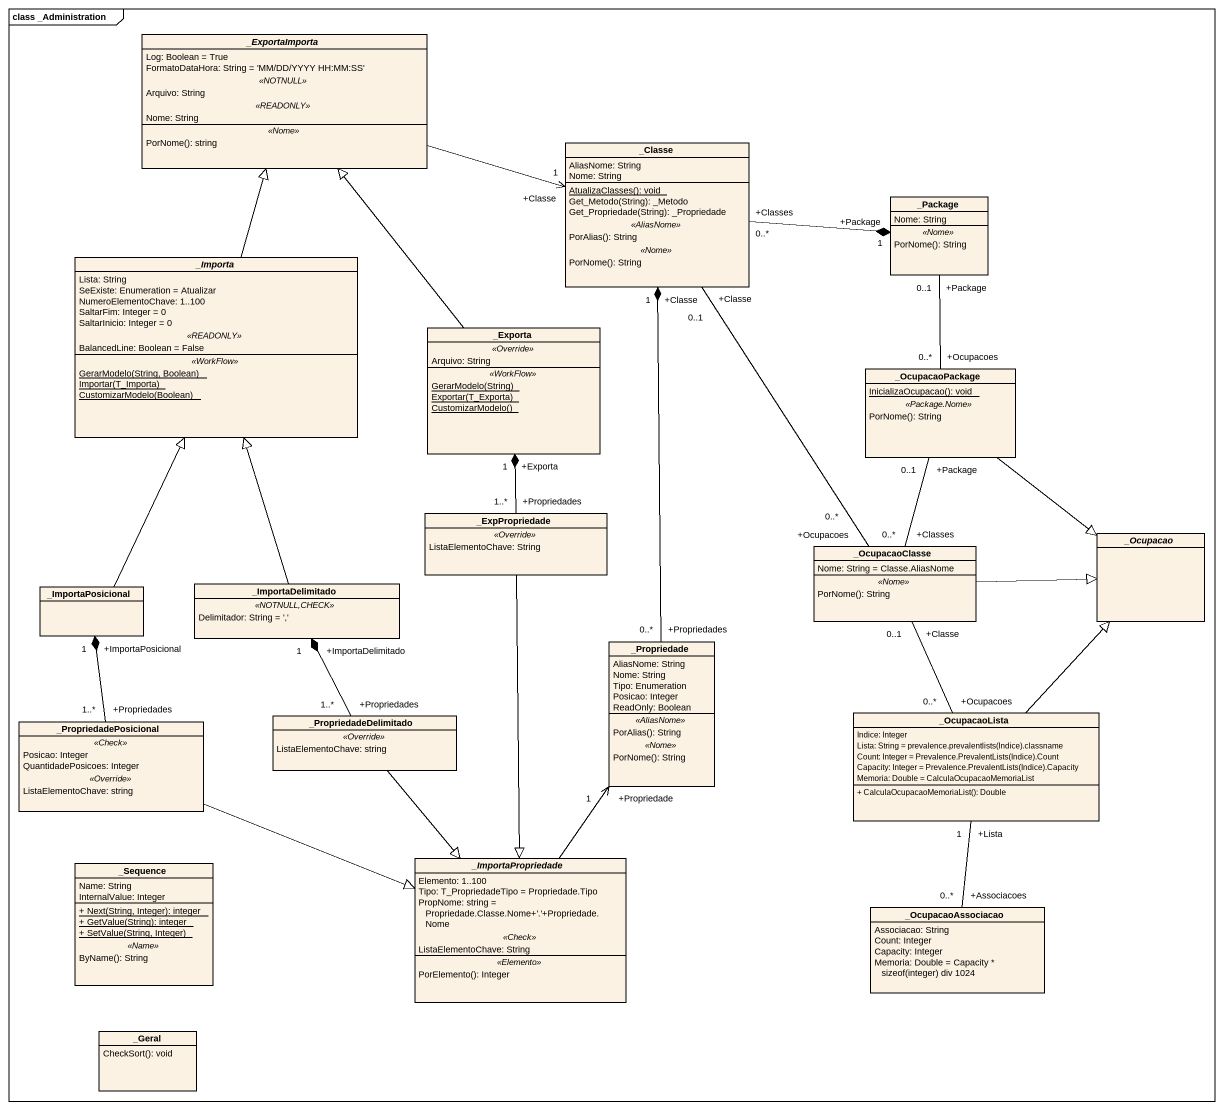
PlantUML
@startuml
mainframe class _Administration
hide circle
hide empty members
skinparam classAttributeIconSize 0
abstract class "_ExportaImporta" as ExportaImporta {
  Log: Boolean = True
  FormatoDataHora: String = 'MM/DD/YYYY HH:MM:SS'
  .. <<NOTNULL>> ..
  Arquivo: String
  .. <<READONLY>> ..
  Nome: String
  .. <<Nome>> ..
  PorNome(): string
}
class "_Classe" as Classe {
  AliasNome: String
  Nome: String
  --
  {static} AtualizaClasses(): void
  Get_Metodo(String): _Metodo
  Get_Propriedade(String): _Propriedade
  .. <<AliasNome>> ..
  PorAlias(): String
  .. <<Nome>> ..
  PorNome(): String
}
class "_Package" as Package_ {
  Nome: String
  .. <<Nome>> ..
  PorNome(): String
}
abstract class "_Importa" as Importa {
  Lista: String
  SeExiste: Enumeration = Atualizar
  NumeroElementoChave: 1..100
  SaltarFim: Integer = 0
  SaltarInicio: Integer = 0
  .. <<READONLY>> ..
  BalancedLine: Boolean = False
  .. <<WorkFlow>> ..
  {static} GerarModelo(String, Boolean)
  {static} Importar(T_Importa)
  {static} CustomizarModelo(Boolean)
}
class "_Exporta" as Exporta {
  .. <<Override>> ..
  Arquivo: String
  .. <<WorkFlow>> ..
  {static} GerarModelo(String)
  {static} Exportar(T_Exporta)
  {static} CustomizarModelo()
}
class "_OcupacaoPackage" as OcupacaoPackage {
  {static} InicializaOcupacao(): void
  .. <<Package.Nome>> ..
  PorNome(): String
}
class "_ExpPropriedade" as ExpPropriedade {
  .. <<Override>> ..
  ListaElementoChave: String
}
abstract class "_Ocupacao" as Ocupacao
class "_OcupacaoClasse" as OcupacaoClasse {
  Nome: String = Classe.AliasNome
  .. <<Nome>> ..
  PorNome(): String
}
class "_ImportaPosicional" as ImportaPosicional
class "_ImportaDelimitado" as ImportaDelimitado {
  .. <<NOTNULL,CHECK>> ..
  Delimitador: String = ','
}
class "_Propriedade" as Propriedade {
  AliasNome: String
  Nome: String
  Tipo: Enumeration
  Posicao: Integer
  ReadOnly: Boolean
  .. <<AliasNome>> ..
  PorAlias(): String
  .. <<Nome>> ..
  PorNome(): String
}
class "_PropriedadePosicional" as PropriedadePosicional {
  .. <<Check>> ..
  Posicao: Integer
  QuantidadePosicoes: Integer
  .. <<Override>> ..
  ListaElementoChave: string
}
class "_PropriedadeDelimitado" as PropriedadeDelimitado {
  .. <<Override>> ..
  ListaElementoChave: string
}
class "_OcupacaoLista" as OcupacaoLista {
  Indice: Integer
  {field} Lista: String = prevalence.prevalentlists(Indice).classname
  {field} Count: Integer = Prevalence.PrevalentLists(Indice).Count
  {field} Capacity: Integer = Prevalence.PrevalentLists(Indice).Capacity
  Memoria: Double = CalculaOcupacaoMemoriaList
  + CalculaOcupacaoMemoriaList(): Double
}
class "_Sequence" as Sequence {
  Name: String
  InternalValue: Integer
  --
  {static} + Next(String, Integer): integer
  {static} + GetValue(String): integer
  {static} + SetValue(String, Integer)
  .. <<Name>> ..
  ByName(): String
}
abstract class "_ImportaPropriedade" as ImportaPropriedade {
  Elemento: 1..100
  Tipo: T_PropriedadeTipo = Propriedade.Tipo
  PropNome: string = Propriedade.Classe.Nome+'.'+Propriedade.Nome
  .. <<Check>> ..
  ListaElementoChave: String
  .. <<Elemento>> ..
  PorElemento(): Integer
}
class "_OcupacaoAssociacao" as OcupacaoAssociacao {
  Associacao: String
  Count: Integer
  Capacity: Integer
  {field} Memoria: Double = Capacity * sizeof(integer) div 1024
}
class "_Geral" as Geral {
  CheckSort(): void
}
ExportaImporta -right-> "+Classe\n1" Classe
Classe "+Classe\n0..1" -- "+Ocupacoes\n0..*" OcupacaoClasse
Package_ "+Package\n1" *-left- "+Classes\n0..*" Classe
Package_ "+Package\n0..1" -- "+Ocupacoes\n0..*" OcupacaoPackage
Importa -up-|> ExportaImporta
Exporta -up-|> ExportaImporta
Exporta "+Exporta\n1" *-- "+Propriedades\n1..*" ExpPropriedade
OcupacaoPackage --|> Ocupacao
OcupacaoPackage "+Package\n0..1" -- "+Classes\n0..*" OcupacaoClasse
ExpPropriedade --|> ImportaPropriedade
OcupacaoClasse -right-|> Ocupacao
OcupacaoClasse "+Classe\n0..1" -- "+Ocupacoes\n0..*" OcupacaoLista
ImportaPosicional -up-|> Importa
ImportaDelimitado -up-|> Importa
ImportaDelimitado "+ImportaDelimitado\n1" *-- "+Propriedades\n1..*" PropriedadeDelimitado
Propriedade "+Propriedades\n0..*" -up-* "+Classe\n1" Classe
PropriedadePosicional "+Propriedades\n1..*" -up-* "+ImportaPosicional\n1" ImportaPosicional
PropriedadePosicional -right-|> ImportaPropriedade
PropriedadeDelimitado --|> ImportaPropriedade
OcupacaoLista -up-|> Ocupacao
OcupacaoLista "+Lista\n1" -- "+Associacoes\n0..*" OcupacaoAssociacao
ImportaPropriedade -up-> "+Propriedade\n1" Propriedade
@enduml
